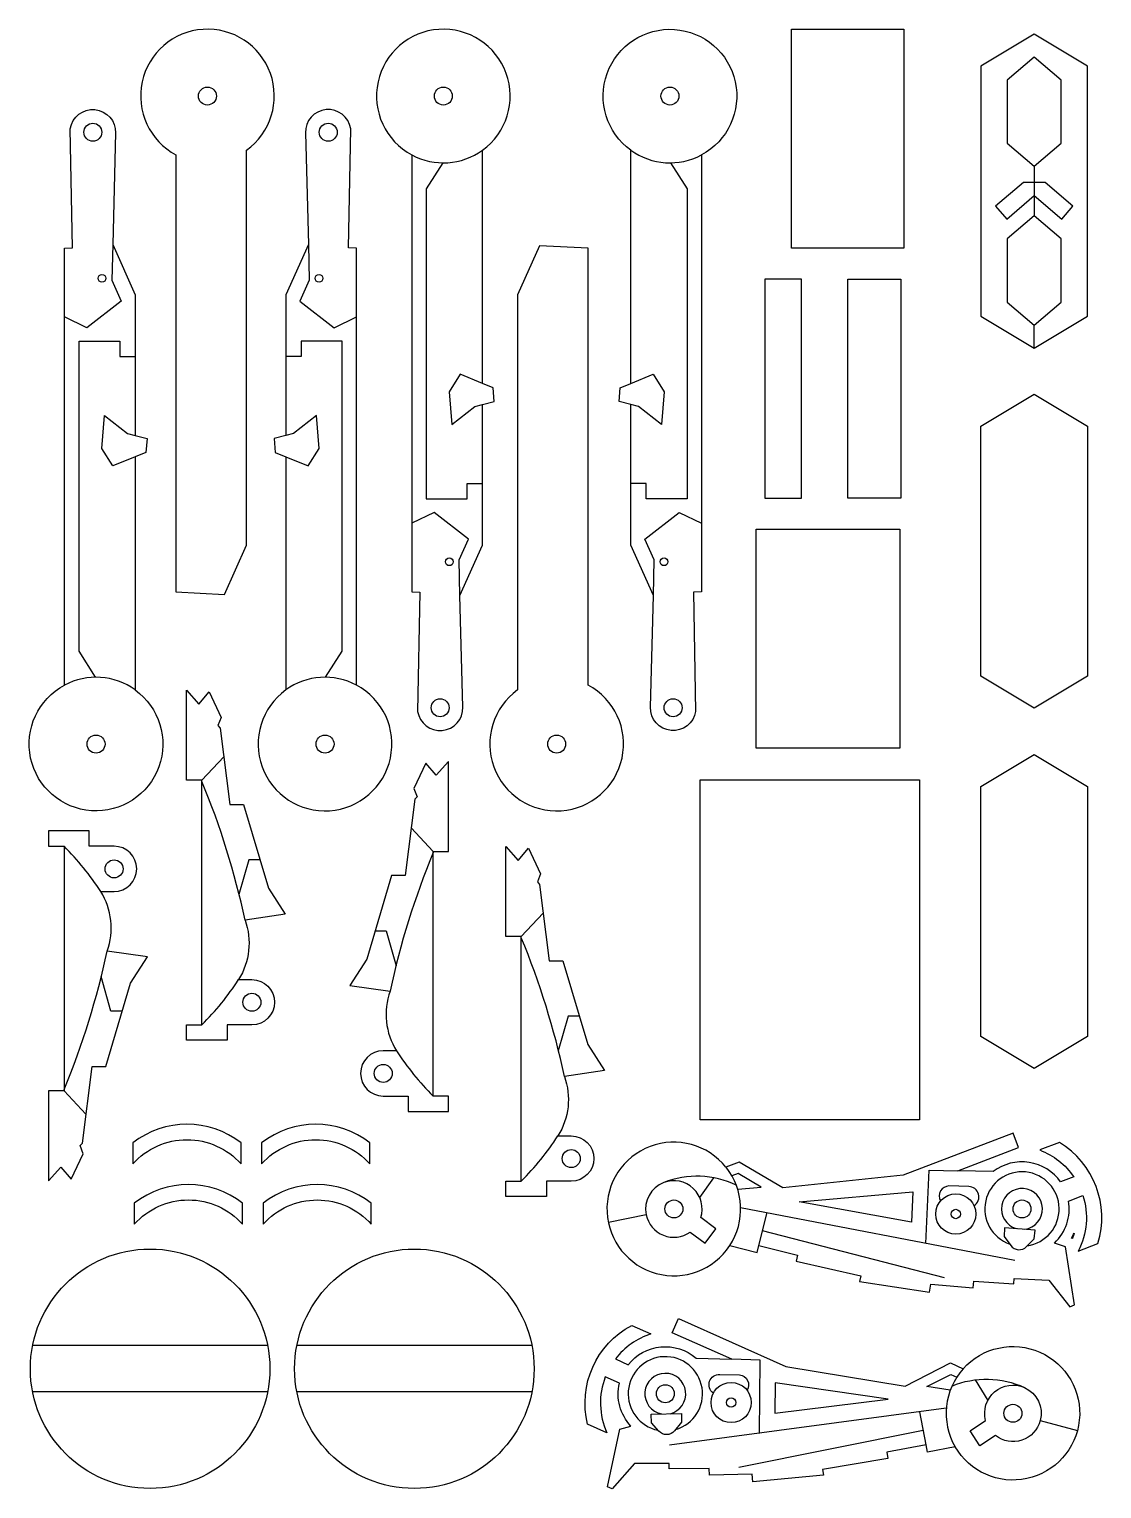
# Model space of a CAD drawing. Header units: inches. Extents: x 3 to 212, y 3 to 287.
import ezdxf

# ---------------------------------------------------------------- set-up
doc = ezdxf.new("R2010")
doc.units = ezdxf.units.IN
doc.header["$MEASUREMENT"] = 0
for name, color, linetype in [('cortes', 1, 'Continuous'), ('entalhes', 2, 'Continuous'), ('furos', 6, 'Continuous')]:
    doc.layers.add(name, color=color, linetype=linetype)

msp = doc.modelspace()

# ---------------------------------------------------------------- linework, layer by layer
for p, q in [((36.6, 140.61), (36.6, 140.83)), ((81.6, 126.77), (81.6, 126.98)), ((98.73, 110.19), (98.73, 110.41)), ((9.78, 80.61), (9.78, 80.39))]:
    msp.add_line(p, q)
at = {"layer": 'cortes'}
for points in [[(45.29, 263.46, 3.490723), (31.55, 262.54), (31.55, 177.5), (41.02, 177.01), (45.29, 186.56), (45.29, 263.46)], [(93.27, 217.23), (91.18, 218.08), (91.18, 263.46, 3.490723), (77.44, 262.54), (77.44, 177.5), (79.01, 177.42), (78.57, 154.24, 0.937725), (87.38, 155.07), (86.81, 176.78), (91.18, 186.56), (91.18, 213.94), (93.49, 214.55)], [(117.97, 217.23), (120.06, 218.08), (120.06, 263.46, -3.490723), (133.79, 262.54), (133.79, 177.5), (132.23, 177.42), (132.66, 154.24, -0.937725), (123.85, 155.07), (124.43, 176.78), (120.06, 186.56), (120.06, 213.94), (117.75, 214.55)], [(25.69, 204.65), (23.61, 203.8), (23.61, 158.42, -3.490723), (9.87, 159.35), (9.87, 244.38), (11.43, 244.46), (11, 267.64, -0.937725), (19.81, 266.81), (19.24, 245.11), (23.61, 235.33), (23.61, 207.94), (25.92, 207.33)], [(50.85, 204.65), (52.94, 203.8), (52.94, 158.42, 3.490723), (66.68, 159.35), (66.68, 244.38), (65.11, 244.46), (65.55, 267.64, 0.937725), (56.73, 266.81), (57.31, 245.11), (52.94, 235.33), (52.94, 207.94), (50.63, 207.33)], [(98.01, 158.42, 3.490723), (111.75, 159.35), (111.75, 244.38), (102.28, 244.87), (98.01, 235.33), (98.01, 158.42)], [(36.6, 93.23), (36.6, 140.83), (33.6, 140.83), (33.6, 158.35), (36, 155.66), (38, 158.03), (40.33, 153.07), (39.73, 151.48), (40.16, 151), (42.05, 136.12), (44.7, 136.12), (49.53, 119.86), (52.8, 114.77), (44.99, 113.63, -0.229424), (43.74, 102.03), (46.32, 102.03, -1), (46.32, 93.23), (41.49, 93.23), (41.49, 90.23), (33.6, 90.23), (33.6, 93.23), (36.49, 93.23)], [(81.6, 79.38), (81.6, 126.98), (84.6, 126.98), (84.6, 144.5), (82.2, 141.81), (80.19, 144.18), (77.86, 139.22), (78.46, 137.63), (78.04, 137.15), (76.14, 122.27), (73.5, 122.27), (68.67, 106.01), (65.39, 100.92), (73.2, 99.78, 0.229424), (74.46, 88.19), (71.87, 88.19, 1), (71.87, 79.38), (76.7, 79.38), (76.7, 76.38), (84.6, 76.38), (84.6, 79.38), (81.7, 79.38)], [(9.78, 128), (9.78, 80.39), (6.78, 80.39), (6.78, 62.88), (9.18, 65.56), (11.19, 63.2), (13.52, 68.16), (12.92, 69.75), (13.34, 70.22), (15.23, 85.11), (17.88, 85.11), (22.71, 101.36), (25.99, 106.46), (18.17, 107.6, 0.229424), (16.92, 119.19), (19.51, 119.19, 1), (19.51, 128), (14.68, 128), (14.68, 131), (6.78, 131), (6.78, 128), (9.68, 128)], [(98.73, 62.81), (98.73, 110.41), (95.73, 110.41), (95.73, 127.93), (98.13, 125.24), (100.14, 127.61), (102.47, 122.65), (101.87, 121.06), (102.29, 120.58), (104.18, 105.7), (106.83, 105.7), (111.66, 89.44), (114.94, 84.35), (107.12, 83.21, -0.229424), (105.87, 71.61), (108.46, 71.61, -1), (108.46, 62.81), (103.63, 62.81), (103.63, 59.81), (95.73, 59.81), (95.73, 62.81), (98.63, 62.81)], [(23.17, 70.25), (23.17, 66.16, -0.448423), (44.22, 66.16), (44.22, 70.25, 0.344331)], [(48.22, 70.25), (48.22, 66.16, -0.448423), (69.27, 66.16), (69.27, 70.25, 0.344331)], [(208, 60.02, -0.200122), (207.09, 49.21), (210.92, 50.67, 0.344331), (203.42, 70.34), (199.59, 68.88, -0.15375), (206.24, 63.63), (203.67, 62.65, 0.427767), (190.56, 64.67), (183.64, 64.82), (195.5, 69.34), (194.43, 72.15), (173.06, 64), (149.64, 61.49), (141.12, 66.5), (138.56, 65.53, 3.078209), (139.28, 50.26), (144.62, 48.94), (144.96, 50.31), (152.49, 48.44), (152.2, 47.26), (164.8, 44.4), (164.55, 43.3), (178.18, 41.23), (178.41, 42.74), (186.68, 42.07), (186.78, 43.35), (194.57, 42.84), (194.64, 43.87), (201.4, 43.53), (205.43, 38.36), (206.36, 38.71), (204.59, 50.02), (202.49, 50.77, 0.249584), (205.19, 58.95)], [(23.45, 58.53), (23.45, 54.44, -0.448423), (44.51, 54.44), (44.51, 58.53, 0.344331)], [(48.51, 58.53), (48.51, 54.44, -0.448423), (69.56, 54.44), (69.56, 58.53, 0.344331)], [(206.3, 52.72, -0.023132), (205.98, 51.65), (205.78, 51.72, 0.02527)], [(115.08, 24.71, 0.200122), (115.38, 13.86), (111.64, 15.54, -0.344331), (120.23, 34.75), (123.97, 33.08, 0.15375), (117.04, 28.21), (119.54, 27.09, -0.427767), (132.75, 28.37), (139.67, 28.14), (128.08, 33.32), (129.31, 36.06), (150.19, 26.72), (173.42, 22.9), (182.22, 27.43), (184.71, 26.31, -3.078209), (183.14, 11.12), (177.74, 10.1), (177.48, 11.48), (169.85, 10.04), (170.07, 8.84), (157.33, 6.69), (157.52, 5.58), (143.8, 4.28), (143.65, 5.79), (135.35, 5.59), (135.32, 6.88), (127.52, 6.81), (127.51, 7.83), (120.74, 7.87), (116.42, 2.94), (115.52, 3.34), (117.92, 14.54), (120.06, 15.16, -0.249584), (117.82, 23.49)]]:
    msp.add_lwpolyline(points, format="xyb", close=True, dxfattribs=at)
for points in [[(173.15, 287.01), (173.15, 244.36), (151.33, 244.36), (151.33, 287.01)], [(188.15, 231.18), (198.53, 224.95), (208.92, 231.18), (208.92, 279.82), (198.53, 286.06), (188.15, 279.82)], [(153.27, 195.72), (153.27, 238.36), (146.14, 238.36), (146.14, 195.72)], [(172.56, 238.36), (172.56, 195.72), (162.24, 195.72), (162.24, 238.36)], [(198.53, 154.84), (188.15, 161.07), (188.15, 209.72), (198.53, 215.95), (208.92, 209.72), (208.92, 161.07)], [(144.44, 147.07), (144.44, 189.72), (172.4, 189.72), (172.4, 147.07)], [(198.53, 84.73), (188.15, 90.96), (188.15, 139.61), (198.53, 145.84), (208.92, 139.61), (208.92, 90.96)], [(133.54, 140.94), (176.19, 140.94), (176.19, 74.73), (133.54, 74.73)]]:
    msp.add_lwpolyline(points, close=True, dxfattribs=at)
for centre in [(26.52, 26.3), (77.93, 26.3)]:
    msp.add_circle(centre, 23.3, dxfattribs=at)
at = {"layer": 'entalhes'}
for p, q in [((198.53, 260.34), (198.53, 250.67)), ((198.53, 224.95), (198.53, 229.43)), ((36.6, 140.83), (40.87, 145.4)), ((81.6, 126.98), (77.32, 131.55)), ((98.73, 110.41), (103, 114.98)), ((9.78, 80.39), (14.05, 75.83)), ((136.14, 63.48), (133.44, 59.63)), ((141.41, 57.67), (194.78, 47.43)), ((144.96, 50.31), (146.54, 56.69)), ((181.07, 43.98), (145.65, 53.12)), ((49.38, 30.8), (3.66, 30.8)), ((100.79, 30.8), (55.07, 30.8)), ((187.02, 24.14), (189.49, 20.15)), ((49.38, 21.8), (3.66, 21.8)), ((100.79, 21.8), (55.07, 21.8)), ((181.42, 18.63), (127.57, 11.4)), ((177.48, 11.48), (176.26, 17.94)), ((141.07, 7.18), (176.94, 14.33))]:
    msp.add_line(p, q, dxfattribs=at)
for points in [[(198.53, 260.34), (203.79, 264.82), (203.79, 277.1), (198.53, 281.58), (193.28, 277.1), (193.28, 264.82)], [(206.04, 252.59), (200.64, 257.2), (196.42, 257.2), (191.02, 252.59), (193.19, 250.05), (198.53, 254.61), (203.88, 250.05)], [(193.28, 233.9), (198.53, 229.43), (203.79, 233.9), (203.79, 246.19), (198.53, 250.67), (193.28, 246.19)], [(174.64, 54.84), (152.83, 58.78), (174.9, 60.71)], [(148.09, 17.67), (170.09, 20.38), (148.16, 23.54)]]:
    msp.add_lwpolyline(points, close=True, dxfattribs=at)
for points in [[(83.49, 261), (80.26, 255.95), (80.26, 195.6), (88.18, 195.6), (88.18, 198.61), (91.18, 198.61)], [(127.75, 261), (130.98, 255.95), (130.98, 195.6), (123.06, 195.6), (123.06, 198.61), (120.06, 198.61)], [(19.24, 245.11), (19.05, 238.16), (20.87, 234.1), (14.19, 228.91), (9.87, 231)], [(57.31, 245.11), (57.49, 238.16), (55.68, 234.1), (62.36, 228.91), (66.68, 231)], [(15.92, 160.88), (12.69, 165.93), (12.69, 226.29), (20.61, 226.29), (20.61, 223.28), (23.61, 223.28)], [(60.63, 160.88), (63.86, 165.93), (63.86, 226.29), (55.94, 226.29), (55.94, 223.28), (52.94, 223.28)], [(91.18, 218.08), (86.82, 219.84), (84.71, 216.46), (85.24, 210.07), (89.68, 213.55), (91.18, 213.94)], [(120.06, 218.08), (124.41, 219.84), (126.53, 216.46), (125.99, 210.07), (121.55, 213.55), (120.06, 213.94)], [(23.61, 203.8), (19.25, 202.04), (17.14, 205.42), (17.67, 211.82), (22.11, 208.34), (23.61, 207.94)], [(52.94, 203.8), (57.29, 202.04), (59.41, 205.42), (58.88, 211.82), (54.44, 208.34), (52.94, 207.94)], [(86.81, 176.78), (86.63, 183.72), (88.44, 187.78), (81.76, 192.97), (77.44, 190.89)], [(124.43, 176.78), (124.61, 183.72), (122.8, 187.78), (129.48, 192.97), (133.79, 190.89)], [(47.89, 125.35), (45.71, 125.35), (43.8, 118.6)], [(70.3, 111.51), (72.48, 111.51), (74.4, 104.75)], [(21.08, 95.87), (18.9, 95.87), (16.98, 102.62)], [(110.03, 94.93), (107.85, 94.93), (105.93, 88.18)], [(140.84, 61.24), (145.43, 61.64), (140.93, 64.29), (139.72, 63.83)], [(177.46, 50.68), (178.1, 64.96), (183.64, 64.82)], [(145.05, 13.67), (145.21, 27.96), (139.67, 28.14)], [(182.2, 22.16), (177.64, 22.82), (182.28, 25.21), (183.46, 24.68)]]:
    msp.add_lwpolyline(points, dxfattribs=at)
for points in [[(140.56, 62.03, 0.210058), (126.46, 62.54, 0.367751), (123.03, 56.29), (115.68, 54.78)], [(123.03, 56.29, 0.539285), (131.57, 52.89), (134.48, 50.74), (136.56, 53.56), (133.65, 55.71, 0.629648), (126.46, 62.54)], [(186.84, 58.05, 0.744593), (185.78, 61.77), (181.94, 61.87, 0.567803), (180.31, 59)], [(136.1, 21.56, -0.744593), (137.36, 25.21), (141.19, 25.09, -0.567803), (142.66, 22.14)], [(182.52, 22.94, -0.210058), (196.63, 22.65, -0.367751), (199.7, 16.22), (206.95, 14.3)], [(199.7, 16.22, -0.539285), (190.98, 13.31), (187.96, 11.33), (186.04, 14.25), (189.07, 16.24, -0.629648), (196.63, 22.65)]]:
    msp.add_lwpolyline(points, format="xyb", dxfattribs=at)
for points in [[(193.96, 50.3, 0.464731), (197.01, 50.07), (198.51, 51.6), (198.7, 53.3), (192.77, 53.75), (192.7, 52.04)], [(128.55, 14.22, -0.464731), (125.49, 14.16), (124.08, 15.77), (123.98, 17.48), (129.93, 17.6), (129.9, 15.89)]]:
    msp.add_lwpolyline(points, format="xyb", close=True, dxfattribs=at)
for centre, radius in [((17.16, 238.53), 0.75), ((59.39, 238.53), 0.75), ((84.73, 183.35), 0.75), ((126.51, 183.35), 0.75), ((183.27, 56.42), 3.91), ((183.27, 56.42), 0.911), ((139.56, 19.73), 3.91), ((139.56, 19.73), 0.911)]:
    msp.add_circle(centre, radius, dxfattribs=at)
for centre, radius, start, end in [((83.57, 274), 13, 241.8714, 305.8139), ((127.66, 274), 13, 234.1861, 298.1286), ((16, 147.88), 13, 54.1861, 118.1286), ((60.55, 147.88), 13, 61.8714, 125.8139), ((-106.62, 81.27), 155.02, 12.0488, 22.5072), ((-29, 89.25), 54.82, 33.1007, 44.9677), ((224.81, 67.42), 155.02, 157.4928, 167.9512), ((-44.48, 50.85), 155.02, 12.0488, 22.5072), ((-133.43, 139.96), 155.02, 337.4928, 347.9512), ((-2.19, 131.97), 54.82, 315.0323, 326.8993), ((120.38, 118.12), 54.82, 213.1007, 224.9677), ((59.95, 101.55), 54.82, 315.0323, 326.8993), ((128.42, 57.4), 13, 326.7111, 38.6996), ((196.15, 57.4), 7.23, 278.0951, 250.6956), ((196.15, 57.4), 3.98, 277.9582, 253.3863), ((126.76, 21.43), 7.23, 286.092, 258.6925), ((194.39, 17.63), 13, 138.0879, 210.0764), ((126.76, 21.43), 3.98, 283.4012, 258.8293)]:
    msp.add_arc(centre, radius, start, end, dxfattribs=at)
at = {"layer": 'furos'}
for centre in [(37.68, 274), (83.57, 274), (127.66, 274), (15.38, 266.95), (61.17, 266.95), (82.95, 154.94), (128.28, 154.94), (16, 147.88), (60.55, 147.88), (105.62, 147.88), (19.51, 123.59), (46.32, 97.63), (71.87, 83.78), (108.46, 67.21), (128.42, 57.4), (196.15, 57.4), (126.76, 21.43), (194.39, 17.63)]:
    msp.add_circle(centre, 1.75, dxfattribs=at)

doc.saveas('drawing.dxf')
